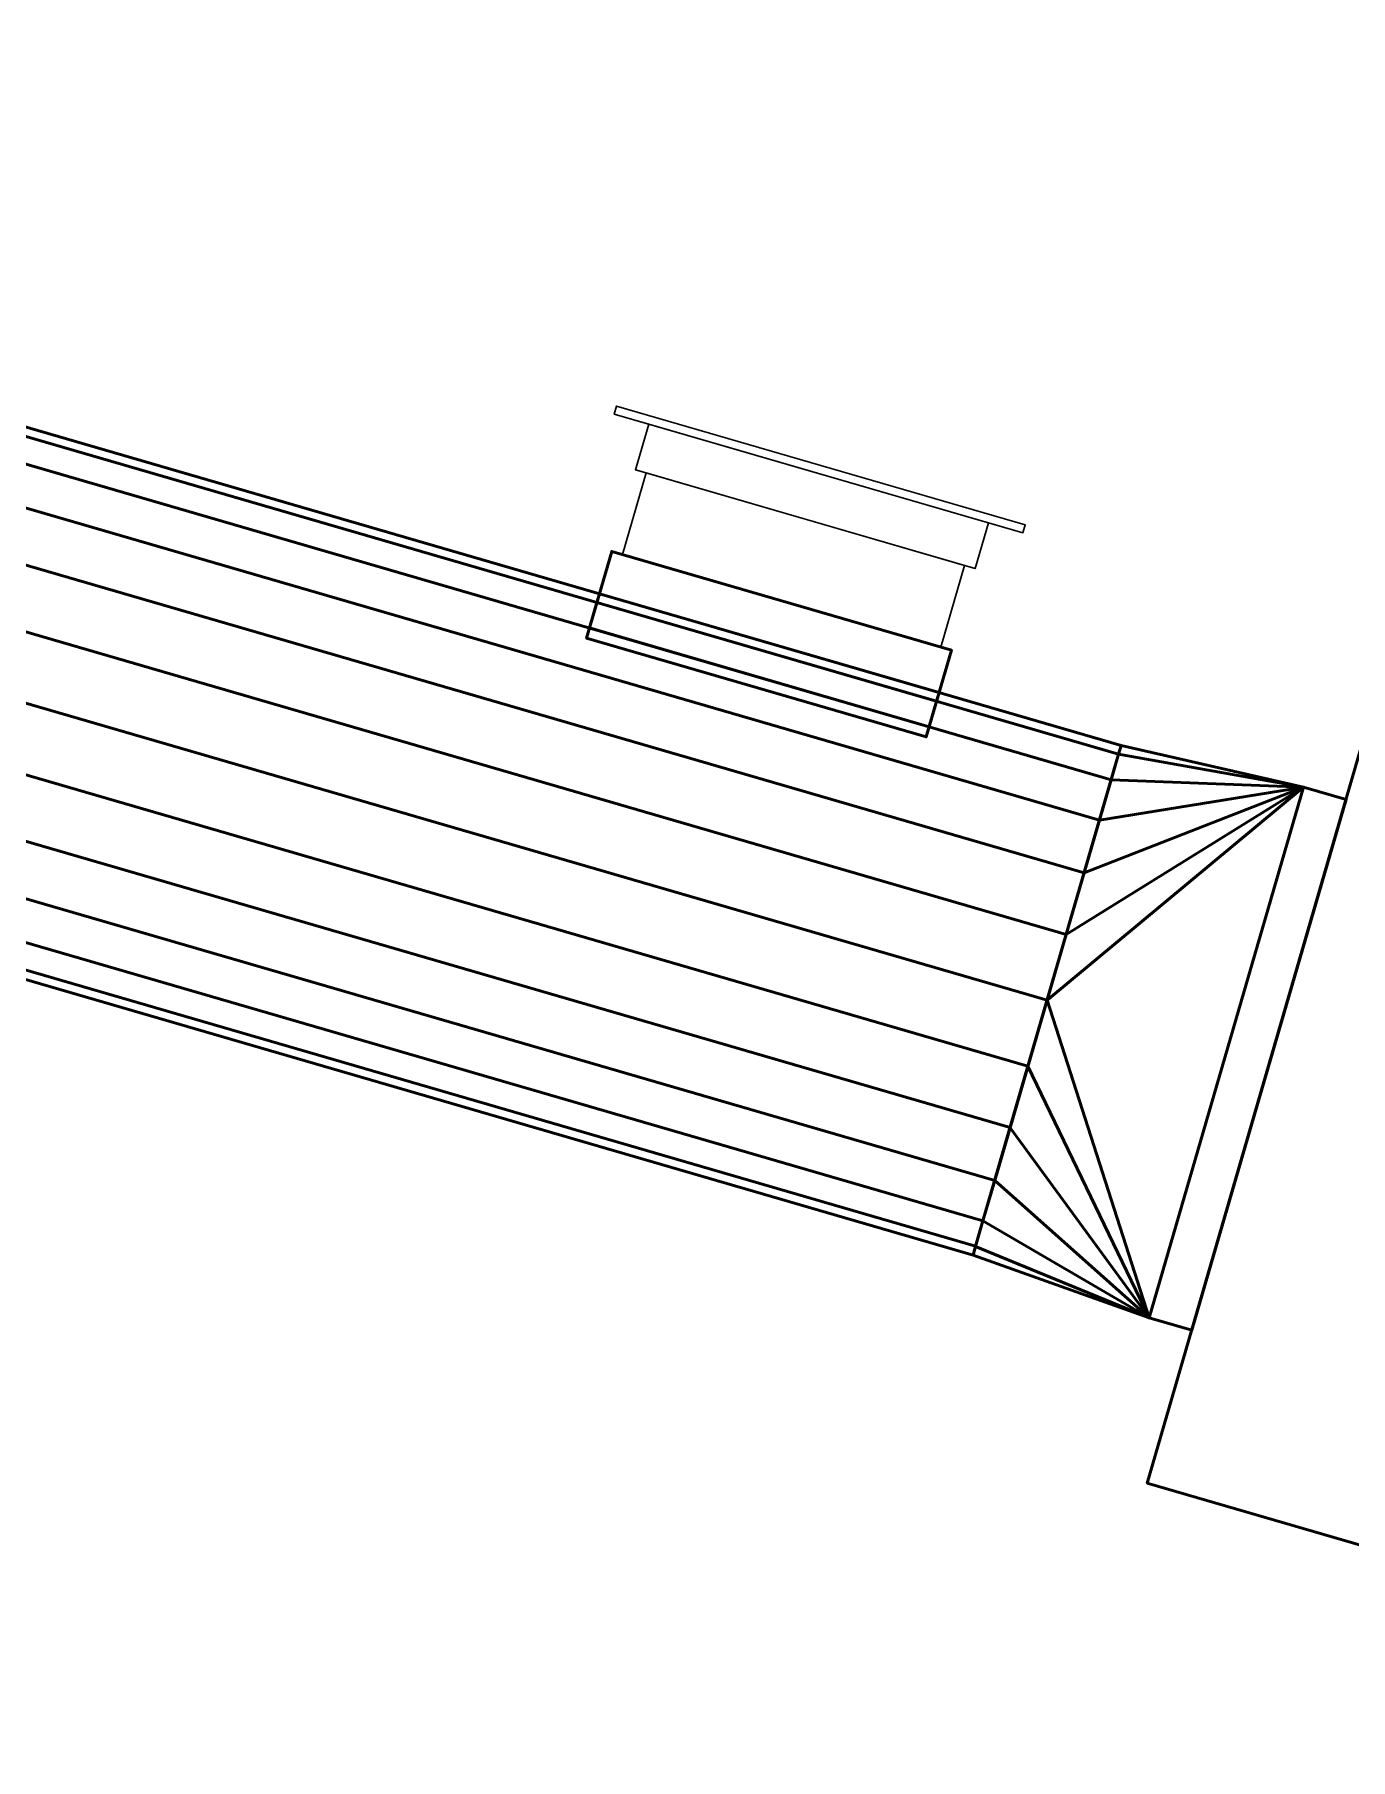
# Model space of a CAD drawing. Header units: inches. Extents: x -1654 to 1344, y -1538 to 36.
# Drawn here: x 814.11 to 843.88, y -1012.94 to -973.93 of the extents above; entities that cross this region are included whole.
import ezdxf

# ---------------------------------------------------------------- set-up
doc = ezdxf.new("R2010")
doc.units = ezdxf.units.IN
doc.header["$MEASUREMENT"] = 0
doc.linetypes.add('Center', pattern=[1.25, 0.25, -0.1875, 0.625, -0.1875])
for name, color, linetype, lineweight in [('M-EQPT', 2, 'Continuous', 50), ('M-HVAC-CDFF', 3, 'Continuous', 30), ('M-HVAC-CDFF-SA', 3, 'Continuous', 30), ('M-HVAC-DUCT', 1, 'Center', 30), ('M-HVAC-DUCT-SA', 1, 'Continuous', 50)]:
    doc.layers.add(name, color=color, linetype=linetype, lineweight=lineweight)

# ---------------------------------------------------------------- blocks, each defined once
blk = doc.blocks.new('Heat Pump - Horizontal - Water Source - Heat Pump 3 Ton Horizontal-844840-_3D_')
at = {"layer": 'M-EQPT'}
mesh = blk.add_polyface(dxfattribs=at)
corners = [(-14.998, 12.199, 7.75), (-14.998, 12.199, -7.75), (-27.498, 12.199, -7.75), (-27.498, 12.199, 7.75)]
mesh.append_faces([[corners[k] for k in face] for face in [(2, 3, 0, 1)]])
mesh = blk.add_polyface(dxfattribs=at)
corners = [(-27.498, 12.199, -7.75), (-14.998, 12.199, -7.75), (-14.998, 11.199, -7.75), (-27.498, 11.199, -7.75)]
mesh.append_faces([[corners[k] for k in face] for face in [(0, 1, 2, 3)]])
mesh = blk.add_polyface(dxfattribs=at)
corners = [(-27.498, 12.199, 7.75), (-27.498, 12.199, -7.75), (-27.498, 11.199, -7.75), (-27.498, 11.199, 7.75)]
mesh.append_faces([[corners[k] for k in face] for face in [(0, 1, 2, 3)]])
mesh = blk.add_polyface(dxfattribs=at)
corners = [(-14.998, 12.199, 7.75), (-27.498, 12.199, 7.75), (-27.498, 11.199, 7.75), (-14.998, 11.199, 7.75)]
mesh.append_faces([[corners[k] for k in face] for face in [(0, 1, 2, 3)]])
mesh = blk.add_polyface(dxfattribs=at)
corners = [(-14.998, 12.199, -7.75), (-14.998, 12.199, 7.75), (-14.998, 11.199, 7.75), (-14.998, 11.199, -7.75)]
mesh.append_faces([[corners[k] for k in face] for face in [(0, 1, 2, 3)]])
mesh = blk.add_polyface(dxfattribs=at)
corners = [(31.1, -11.199, 9.65), (31.1, 11.199, 9.65), (-31.1, 11.199, 9.65), (-31.1, -11.199, 9.65)]
mesh.append_faces([[corners[k] for k in face] for face in [(3, 0, 1, 2)]])
mesh = blk.add_polyface(dxfattribs=at)
corners = [(31.1, -11.199, -9.65), (-31.1, -11.199, -9.65), (-31.1, 11.199, -9.65), (31.1, 11.199, -9.65)]
mesh.append_faces([[corners[k] for k in face] for face in [(1, 2, 3, 0)]])
mesh = blk.add_polyface(dxfattribs=at)
corners = [(-31.1, 11.199, 9.65), (31.1, 11.199, 9.65), (31.1, 11.199, -9.65), (-31.1, 11.199, -9.65)]
mesh.append_faces([[corners[k] for k in face] for face in [(0, 1, 2, 3)]])
mesh = blk.add_polyface(dxfattribs=at)
corners = [(-31.1, -11.199, 9.65), (-31.1, 11.199, 9.65), (-31.1, 11.199, -9.65), (-31.1, -11.199, -9.65)]
mesh.append_faces([[corners[k] for k in face] for face in [(0, 1, 2, 3)]])
mesh = blk.add_polyface(dxfattribs=at)
corners = [(-14.998, 11.199, 7.75), (-27.498, 11.199, 7.75), (-27.498, 11.199, -7.75), (-14.998, 11.199, -7.75)]
mesh.append_faces([[corners[k] for k in face] for face in [(1, 2, 3, 0)]])
blk = doc.blocks.new('Rectangular to Round Transition - Angle - 45 Degree-916115-_3D_')
at = {"layer": 'M-HVAC-DUCT', "color": 8, "linetype": 'Continuous', "lineweight": 50}
mesh = blk.add_polyface(dxfattribs=at)
corners = [(0, -6.25, 7.75), (0, 6.25, 7.75), (0, 6.25, -7.75), (0, -6.25, -7.75)]
mesh.append_faces([[corners[k] for k in face] for face in [(0, 1, 2, 3)]], dxfattribs={"color": 8})
mesh = blk.add_polyface(dxfattribs=at)
corners = [(0, -6.25, -7.75), (0, 6.25, -7.75), (4.225, 0, -6)]
mesh.append_faces([[corners[k] for k in face] for face in [(0, 1, 2)]], dxfattribs={"color": 8})
mesh = blk.add_polyface(dxfattribs=at)
corners = [(4.225, 6), (4.225, 5.796, -1.553), (4.225, 5.196, -3), (4.225, 4.243, -4.243), (4.225, 3, -5.196), (4.225, 1.553, -5.796), (4.225, 0, -6), (0, 6.25, -7.75), (0, 6.25, -7.75), (0, 6.25, -7.75), (0, 6.25, -7.75), (0, 6.25, -7.75), (0, 6.25, -7.75), (0, 6.25, -7.75), (0, 6.25, -7.75), (0, 6.25, -7.75), (0, 6.25, -7.75)]
mesh.append_faces([[corners[k] for k in face] for face in [(6, 8, 5), (9, 4, 5), (11, 3, 4), (3, 12, 2), (14, 1, 2), (15, 0, 1)]], dxfattribs={"color": 8})
mesh = blk.add_polyface(dxfattribs=at)
corners = [(0, 6.25, -7.75), (0, 6.25, 7.75), (4.225, 6)]
mesh.append_faces([[corners[k] for k in face] for face in [(0, 1, 2)]], dxfattribs={"color": 8})
mesh = blk.add_polyface(dxfattribs=at)
corners = [(4.225, 0, 6), (4.225, 1.553, 5.796), (4.225, 3, 5.196), (4.225, 4.243, 4.243), (4.225, 5.196, 3), (4.225, 5.796, 1.553), (4.225, 6), (0, 6.25, 7.75), (0, 6.25, 7.75), (0, 6.25, 7.75), (0, 6.25, 7.75), (0, 6.25, 7.75), (0, 6.25, 7.75), (0, 6.25, 7.75), (0, 6.25, 7.75), (0, 6.25, 7.75), (0, 6.25, 7.75)]
mesh.append_faces([[corners[k] for k in face] for face in [(6, 8, 5), (9, 4, 5), (11, 3, 4), (3, 12, 2), (14, 1, 2), (15, 0, 1)]], dxfattribs={"color": 8})
mesh = blk.add_polyface(dxfattribs=at)
corners = [(0, 6.25, 7.75), (0, -6.25, 7.75), (4.225, 0, 6)]
mesh.append_faces([[corners[k] for k in face] for face in [(0, 1, 2)]], dxfattribs={"color": 8})
mesh = blk.add_polyface(dxfattribs=at)
corners = [(4.225, 0, 6), (4.225, -1.553, 5.796), (4.225, -3, 5.196), (4.225, -4.243, 4.243), (4.225, -5.196, 3), (4.225, -5.796, 1.553), (4.225, -6), (4.225, -5.796, -1.553), (4.225, -5.196, -3), (4.225, -4.243, -4.243), (4.225, -3, -5.196), (4.225, -1.553, -5.796), (4.225, 0, -6), (4.225, 1.553, -5.796), (4.225, 3, -5.196), (4.225, 4.243, -4.243), (4.225, 5.196, -3), (4.225, 5.796, -1.553), (4.225, 6), (4.225, 5.796, 1.553), (4.225, 5.196, 3), (4.225, 4.243, 4.243), (4.225, 3, 5.196), (4.225, 1.553, 5.796)]
mesh.append_faces([[corners[k] for k in face] for face in [(7, 4, 5, 6)]], dxfattribs={"vtx0": -1, "color": 8})
mesh.append_faces([[corners[k] for k in face] for face in [(16, 21, 15)]], dxfattribs={"vtx0": -1, "vtx1": -1, "color": 8})
mesh.append_faces([[corners[k] for k in face] for face in [(15, 21, 22, 14), (1, 10, 11)]], dxfattribs={"vtx0": -1, "vtx2": -1, "color": 8})
mesh.append_faces([[corners[k] for k in face] for face in [(22, 12, 13, 14)]], dxfattribs={"vtx0": -1, "vtx3": -1, "color": 8})
mesh.append_faces([[corners[k] for k in face] for face in [(19, 20, 17, 18)]], dxfattribs={"vtx1": -1, "color": 8})
mesh.append_faces([[corners[k] for k in face] for face in [(2, 3, 10, 1), (23, 0, 12, 22), (9, 10, 3), (7, 8, 4)]], dxfattribs={"vtx1": -1, "vtx2": -1, "color": 8})
mesh.append_faces([[corners[k] for k in face] for face in [(0, 1, 11, 12), (3, 4, 8, 9), (20, 21, 16, 17)]], dxfattribs={"vtx1": -1, "vtx3": -1, "color": 8})
mesh = blk.add_polyface(dxfattribs=at)
corners = [(4.225, -6), (4.225, -5.796, 1.553), (4.225, -5.196, 3), (4.225, -4.243, 4.243), (4.225, -3, 5.196), (4.225, -1.553, 5.796), (4.225, 0, 6), (0, -6.25, 7.75), (0, -6.25, 7.75), (0, -6.25, 7.75), (0, -6.25, 7.75), (0, -6.25, 7.75), (0, -6.25, 7.75), (0, -6.25, 7.75), (0, -6.25, 7.75), (0, -6.25, 7.75), (0, -6.25, 7.75)]
mesh.append_faces([[corners[k] for k in face] for face in [(6, 8, 5), (9, 4, 5), (11, 3, 4), (3, 12, 2), (14, 1, 2), (15, 0, 1)]], dxfattribs={"color": 8})
mesh = blk.add_polyface(dxfattribs=at)
corners = [(4.225, 0, -6), (4.225, -1.553, -5.796), (4.225, -3, -5.196), (4.225, -4.243, -4.243), (4.225, -5.196, -3), (4.225, -5.796, -1.553), (4.225, -6), (0, -6.25, -7.75), (0, -6.25, -7.75), (0, -6.25, -7.75), (0, -6.25, -7.75), (0, -6.25, -7.75), (0, -6.25, -7.75), (0, -6.25, -7.75), (0, -6.25, -7.75), (0, -6.25, -7.75), (0, -6.25, -7.75)]
mesh.append_faces([[corners[k] for k in face] for face in [(6, 8, 5), (9, 4, 5), (11, 3, 4), (3, 12, 2), (14, 1, 2), (15, 0, 1)]], dxfattribs={"color": 8})
mesh = blk.add_polyface(dxfattribs=at)
corners = [(0, -6.25, 7.75), (0, -6.25, -7.75), (4.225, -6)]
mesh.append_faces([[corners[k] for k in face] for face in [(0, 1, 2)]], dxfattribs={"color": 8})
blk = doc.blocks.new('Supply Diffuser - Sidewall - 8 x 6-950948-_3D_')
at = {"layer": 'M-HVAC-CDFF'}
mesh = blk.add_polyface(dxfattribs=at)
corners = [(-3.75, 3, 2.75), (3.75, 3, 2.75), (3.75, 3, -2.75), (-3.75, 3, -2.75)]
mesh.append_faces([[corners[k] for k in face] for face in [(1, 2, 3, 0)]])
mesh = blk.add_polyface(dxfattribs=at)
corners = [(-3.75, 3, 2.75), (-3.75, 3, -2.75), (-3.75, 1.078125, -2.75), (-3.75, 1.078125, 2.75)]
mesh.append_faces([[corners[k] for k in face] for face in [(2, 3, 0, 1)]])
mesh = blk.add_polyface(dxfattribs=at)
corners = [(-3.75, 3, -2.75), (3.75, 3, -2.75), (3.75, 1.078125, -2.75), (-3.75, 1.078125, -2.75)]
mesh.append_faces([[corners[k] for k in face] for face in [(2, 3, 0, 1)]])
mesh = blk.add_polyface(dxfattribs=at)
corners = [(3.75, 3, 2.75), (-3.75, 3, 2.75), (-3.75, 1.078125, 2.75), (3.75, 1.078125, 2.75)]
mesh.append_faces([[corners[k] for k in face] for face in [(2, 3, 0, 1)]])
mesh = blk.add_polyface(dxfattribs=at)
corners = [(3.75, 3, -2.75), (3.75, 3, 2.75), (3.75, 1.078125, 2.75), (3.75, 1.078125, -2.75)]
mesh.append_faces([[corners[k] for k in face] for face in [(2, 3, 0, 1)]])
mesh = blk.add_polyface(dxfattribs=at)
corners = [(-4, 1.078125, 3), (4, 1.078125, 3), (4, 1.078125, -3), (-4, 1.078125, -3), (-3.75, 1.078125, 2.75), (-3.75, 1.078125, -2.75), (3.75, 1.078125, -2.75), (3.75, 1.078125, 2.75)]
mesh.append_faces([[corners[k] for k in face] for face in [(3, 5, 6, 2), (2, 6, 7, 1)]], dxfattribs={"vtx0": -1, "vtx2": -1})
mesh.append_faces([[corners[k] for k in face] for face in [(4, 5, 3, 0), (7, 4, 0, 1)]], dxfattribs={"vtx1": -1, "vtx3": -1})
mesh = blk.add_polyface(dxfattribs=at)
corners = [(-4, 1.078125, 3), (-4, 1.078125, -3), (-4, 0, -3), (-4, 0, 3)]
mesh.append_faces([[corners[k] for k in face] for face in [(2, 3, 0, 1)]])
mesh = blk.add_polyface(dxfattribs=at)
corners = [(-4, 1.078125, -3), (4, 1.078125, -3), (4, 0, -3), (-4, 0, -3)]
mesh.append_faces([[corners[k] for k in face] for face in [(2, 3, 0, 1)]])
mesh = blk.add_polyface(dxfattribs=at)
corners = [(4, 1.078125, 3), (-4, 1.078125, 3), (-4, 0, 3), (4, 0, 3)]
mesh.append_faces([[corners[k] for k in face] for face in [(2, 3, 0, 1)]])
mesh = blk.add_polyface(dxfattribs=at)
corners = [(4, 1.078125, -3), (4, 1.078125, 3), (4, 0, 3), (4, 0, -3)]
mesh.append_faces([[corners[k] for k in face] for face in [(2, 3, 0, 1)]])
mesh = blk.add_polyface(dxfattribs=at)
corners = [(4.8125, 0, 3.8125), (4.8125, 0, -3.8125), (-4.8125, 0, -3.8125), (-4.8125, 0, 3.8125), (-4, 0, 3), (-4, 0, -3), (4, 0, -3), (4, 0, 3)]
mesh.append_faces([[corners[k] for k in face] for face in [(3, 4, 5, 2), (2, 5, 6, 1)]], dxfattribs={"vtx0": -1, "vtx2": -1})
mesh.append_faces([[corners[k] for k in face] for face in [(7, 4, 3, 0), (6, 7, 0, 1)]], dxfattribs={"vtx1": -1, "vtx3": -1})
mesh = blk.add_polyface(dxfattribs=at)
corners = [(-4.8125, -0.1875, 3.8125), (4.8125, -0.1875, 3.8125), (4.8125, 0, 3.8125), (-4.8125, 0, 3.8125)]
mesh.append_faces([[corners[k] for k in face] for face in [(3, 0, 1, 2)]])
mesh = blk.add_polyface(dxfattribs=at)
corners = [(-4.8125, -0.1875, -3.8125), (-4.8125, -0.1875, 3.8125), (-4.8125, 0, 3.8125), (-4.8125, 0, -3.8125)]
mesh.append_faces([[corners[k] for k in face] for face in [(0, 1, 2, 3)]])
mesh = blk.add_polyface(dxfattribs=at)
corners = [(4.8125, -0.1875, -3.8125), (-4.8125, -0.1875, -3.8125), (-4.8125, 0, -3.8125), (4.8125, 0, -3.8125)]
mesh.append_faces([[corners[k] for k in face] for face in [(3, 0, 1, 2)]])
mesh = blk.add_polyface(dxfattribs=at)
corners = [(4.8125, -0.1875, 3.8125), (-4.8125, -0.1875, 3.8125), (-4.8125, -0.1875, -3.8125), (4.8125, -0.1875, -3.8125)]
mesh.append_faces([[corners[k] for k in face] for face in [(3, 0, 1, 2)]])
mesh = blk.add_polyface(dxfattribs=at)
corners = [(4.8125, -0.1875, 3.8125), (4.8125, -0.1875, -3.8125), (4.8125, 0, -3.8125), (4.8125, 0, 3.8125)]
mesh.append_faces([[corners[k] for k in face] for face in [(0, 1, 2, 3)]])
blk = doc.blocks.new('Rectangular Takeoff - Standard-906652-_3D_')
at = {"layer": 'M-HVAC-DUCT', "color": 8, "linetype": 'Continuous', "lineweight": 50}
mesh = blk.add_polyface(dxfattribs=at)
corners = [(-1.044, -4, 3), (-1.044, 4, 3), (-1.044, 4, -3), (-1.044, -4, -3)]
mesh.append_faces([[corners[k] for k in face] for face in [(1, 2, 3, 0)]], dxfattribs={"color": 8})
mesh = blk.add_polyface(dxfattribs=at)
corners = [(-1.044, 4, -3), (1, 4, -3), (1, -4, -3), (-1.044, -4, -3)]
mesh.append_faces([[corners[k] for k in face] for face in [(3, 0, 1, 2)]], dxfattribs={"color": 8})
mesh = blk.add_polyface(dxfattribs=at)
corners = [(-1.044, 4, 3), (1, 4, 3), (1, 4, -3), (-1.044, 4, -3)]
mesh.append_faces([[corners[k] for k in face] for face in [(2, 3, 0, 1)]], dxfattribs={"color": 8})
mesh = blk.add_polyface(dxfattribs=at)
corners = [(1, -4, 3), (1, 4, 3), (-1.044, 4, 3), (-1.044, -4, 3)]
mesh.append_faces([[corners[k] for k in face] for face in [(1, 2, 3, 0)]], dxfattribs={"color": 8})
mesh = blk.add_polyface(dxfattribs=at)
corners = [(1, -4, 3), (1, -4, -3), (1, 4, -3), (1, 4, 3)]
mesh.append_faces([[corners[k] for k in face] for face in [(3, 0, 1, 2)]], dxfattribs={"color": 8})
mesh = blk.add_polyface(dxfattribs=at)
corners = [(-1.044, -4, -3), (1, -4, -3), (1, -4, 3), (-1.044, -4, 3)]
mesh.append_faces([[corners[k] for k in face] for face in [(3, 0, 1, 2)]], dxfattribs={"color": 8})

msp = doc.modelspace()

# ---------------------------------------------------------------- linework, layer by layer
at = {"layer": 'M-HVAC-DUCT', "color": 5}
msp.add_line((786.34, -981.037, 1338), (837.017, -995.769, 1338), dxfattribs=at)
msp.add_line((786.34, -981.037, 1338), (837.017, -995.769, 1338), dxfattribs=at)

# ---------------------------------------------------------------- block references
at = {"layer": 'M-EQPT', "rotation": 73.79013128408253}
msp.add_blockref('Heat Pump - Horizontal - Water Source - Heat Pump 3 Ton Horizontal-844840-_3D_', (858.72, -979.951, 1338), dxfattribs=at)
at = {"layer": 'M-HVAC-CDFF-SA', "rotation": 163.7901312840832}
msp.add_blockref('Supply Diffuser - Sidewall - 8 x 6-950948-_3D_', (831.849, -983.853, 1338), dxfattribs=at)
at = {"layer": 'M-HVAC-DUCT-SA', "color": 8, "extrusion": (0, 0, -1), "rotation": 106.2098687159166}
msp.add_blockref('Rectangular Takeoff - Standard-906652-_3D_', (-830.732, -987.694, -1338), dxfattribs=at)
at = {"layer": 'M-HVAC-DUCT-SA', "color": 8, "rotation": 163.7901312840834}
msp.add_blockref('Rectangular to Round Transition - Angle - 45 Degree-916115-_3D_', (841.074, -996.949, 1338), dxfattribs=at)

# ---------------------------------------------------------------- meshes
at = {"layer": 'M-HVAC-DUCT-SA', "color": 8}
mesh = msp.add_polyface(dxfattribs=at)
corners = [(788.015, -975.275, 1338), (787.958, -975.472, 1339.553), (787.791, -976.047, 1341), (787.525, -976.963, 1342.243), (787.178, -978.156, 1343.196), (786.774, -979.545, 1343.796), (786.34, -981.037, 1344), (837.017, -995.769, 1344), (837.451, -994.278, 1343.796), (837.855, -992.888, 1343.196), (838.202, -991.695, 1342.243), (838.468, -990.78, 1341), (838.635, -990.204, 1339.553), (838.692, -990.008, 1338)]
mesh.append_faces([[corners[k] for k in face] for face in [(7, 8, 5, 6)]], dxfattribs={"vtx1": -1, "color": 8})
mesh.append_faces([[corners[k] for k in face] for face in [(8, 9, 4, 5), (3, 4, 9, 10), (11, 12, 1, 2), (2, 3, 10, 11)]], dxfattribs={"vtx1": -1, "vtx3": -1, "color": 8})
mesh.append_faces([[corners[k] for k in face] for face in [(12, 13, 0, 1)]], dxfattribs={"vtx3": -1, "color": 8})
mesh = msp.add_polyface(dxfattribs=at)
corners = [(786.34, -981.037, 1332), (786.774, -979.545, 1332.204), (787.178, -978.156, 1332.804), (787.525, -976.963, 1333.757), (787.791, -976.047, 1335), (787.958, -975.472, 1336.447), (788.015, -975.275, 1338), (838.692, -990.008, 1338), (838.635, -990.204, 1336.447), (838.468, -990.78, 1335), (838.202, -991.695, 1333.757), (837.855, -992.888, 1332.804), (837.451, -994.278, 1332.204), (837.017, -995.769, 1332)]
mesh.append_faces([[corners[k] for k in face] for face in [(7, 8, 5, 6)]], dxfattribs={"vtx1": -1, "color": 8})
mesh.append_faces([[corners[k] for k in face] for face in [(8, 9, 4, 5), (3, 4, 9, 10), (11, 12, 1, 2), (2, 3, 10, 11)]], dxfattribs={"vtx1": -1, "vtx3": -1, "color": 8})
mesh.append_faces([[corners[k] for k in face] for face in [(12, 13, 0, 1)]], dxfattribs={"vtx3": -1, "color": 8})
mesh = msp.add_polyface(dxfattribs=at)
corners = [(786.34, -981.037, 1344), (785.907, -982.528, 1343.796), (785.503, -983.917, 1343.196), (785.156, -985.111, 1342.243), (784.89, -986.026, 1341), (784.722, -986.602, 1339.553), (784.665, -986.798, 1338), (835.342, -1001.531, 1338), (835.399, -1001.334, 1339.553), (835.567, -1000.759, 1341), (835.833, -999.843, 1342.243), (836.18, -998.65, 1343.196), (836.584, -997.26, 1343.796), (837.017, -995.769, 1344)]
mesh.append_faces([[corners[k] for k in face] for face in [(8, 9, 4, 5), (3, 4, 9, 10), (11, 12, 1, 2), (2, 3, 10, 11)]], dxfattribs={"vtx1": -1, "vtx3": -1, "color": 8})
mesh.append_faces([[corners[k] for k in face] for face in [(6, 7, 8, 5)]], dxfattribs={"vtx2": -1, "color": 8})
mesh.append_faces([[corners[k] for k in face] for face in [(12, 13, 0, 1)]], dxfattribs={"vtx3": -1, "color": 8})
mesh = msp.add_polyface(dxfattribs=at)
corners = [(784.665, -986.798, 1338), (784.722, -986.602, 1336.447), (784.89, -986.026, 1335), (785.156, -985.111, 1333.757), (785.503, -983.917, 1332.804), (785.907, -982.528, 1332.204), (786.34, -981.037, 1332), (837.017, -995.769, 1332), (836.584, -997.26, 1332.204), (836.18, -998.65, 1332.804), (835.833, -999.843, 1333.757), (835.567, -1000.759, 1335), (835.399, -1001.334, 1336.447), (835.342, -1001.531, 1338)]
mesh.append_faces([[corners[k] for k in face] for face in [(7, 8, 5, 6)]], dxfattribs={"vtx1": -1, "color": 8})
mesh.append_faces([[corners[k] for k in face] for face in [(8, 9, 4, 5), (3, 4, 9, 10), (11, 12, 1, 2), (2, 3, 10, 11)]], dxfattribs={"vtx1": -1, "vtx3": -1, "color": 8})
mesh.append_faces([[corners[k] for k in face] for face in [(12, 13, 0, 1)]], dxfattribs={"vtx3": -1, "color": 8})
mesh = msp.add_polyface(dxfattribs=at)
corners = [(826.6, -987.579, 1335), (826.6, -987.579, 1341), (826.667, -987.349, 1341), (826.834, -986.773, 1339.553), (826.891, -986.577, 1338), (826.834, -986.773, 1336.447), (826.667, -987.349, 1335)]
mesh.append_faces([[corners[k] for k in face] for face in [(6, 0, 5)]], dxfattribs={"vtx1": -1, "color": 8})
mesh.append_faces([[corners[k] for k in face] for face in [(0, 1, 4, 5)]], dxfattribs={"vtx1": -1, "vtx3": -1, "color": 8})
mesh.append_faces([[corners[k] for k in face] for face in [(1, 2, 3, 4)]], dxfattribs={"vtx3": -1, "color": 8})
mesh = msp.add_polyface(dxfattribs=at)
corners = [(834.573, -988.81, 1338), (826.891, -986.577, 1338), (826.834, -986.773, 1339.553), (826.667, -987.349, 1341), (834.349, -989.582, 1341), (834.516, -989.007, 1339.553)]
mesh.append_faces([[corners[k] for k in face] for face in [(2, 3, 4, 5), (5, 0, 1, 2)]], dxfattribs={"vtx3": -1, "color": 8})
mesh = msp.add_polyface(dxfattribs=at)
corners = [(826.891, -986.577, 1338), (834.573, -988.81, 1338), (834.516, -989.007, 1336.447), (834.349, -989.582, 1335), (826.667, -987.349, 1335), (826.834, -986.773, 1336.447)]
mesh.append_faces([[corners[k] for k in face] for face in [(5, 0, 1, 2), (2, 3, 4, 5)]], dxfattribs={"vtx3": -1, "color": 8})
mesh = msp.add_polyface(dxfattribs=at)
corners = [(826.6, -987.579, 1341), (834.282, -989.813, 1341), (834.349, -989.582, 1341), (826.667, -987.349, 1341)]
mesh.append_faces([[corners[k] for k in face] for face in [(3, 0, 1, 2)]], dxfattribs={"color": 8})
mesh = msp.add_polyface(dxfattribs=at)
corners = [(834.282, -989.813, 1335), (826.6, -987.579, 1335), (826.667, -987.349, 1335), (834.349, -989.582, 1335)]
mesh.append_faces([[corners[k] for k in face] for face in [(3, 0, 1, 2)]], dxfattribs={"color": 8})
mesh = msp.add_polyface(dxfattribs=at)
corners = [(826.6, -987.579, 1335), (834.282, -989.813, 1335), (834.282, -989.813, 1341), (826.6, -987.579, 1341)]
mesh.append_faces([[corners[k] for k in face] for face in [(1, 2, 3, 0)]], dxfattribs={"color": 8})
mesh = msp.add_polyface(dxfattribs=at)
corners = [(834.282, -989.813, 1341), (834.282, -989.813, 1335), (834.349, -989.582, 1335), (834.516, -989.007, 1336.447), (834.573, -988.81, 1338), (834.516, -989.007, 1339.553), (834.349, -989.582, 1341)]
mesh.append_faces([[corners[k] for k in face] for face in [(6, 0, 5)]], dxfattribs={"vtx1": -1, "color": 8})
mesh.append_faces([[corners[k] for k in face] for face in [(0, 1, 4, 5)]], dxfattribs={"vtx1": -1, "vtx3": -1, "color": 8})
mesh.append_faces([[corners[k] for k in face] for face in [(1, 2, 3, 4)]], dxfattribs={"vtx3": -1, "color": 8})
mesh = msp.add_polyface(dxfattribs=at)
corners = [(835.342, -1001.531, 1338), (835.399, -1001.334, 1336.447), (835.567, -1000.759, 1335), (835.833, -999.843, 1333.757), (836.18, -998.65, 1332.804), (836.584, -997.26, 1332.204), (837.017, -995.769, 1332), (837.451, -994.278, 1332.204), (837.855, -992.888, 1332.804), (838.202, -991.695, 1333.757), (838.468, -990.78, 1335), (838.635, -990.204, 1336.447), (838.692, -990.008, 1338), (838.635, -990.204, 1339.553), (838.468, -990.78, 1341), (838.202, -991.695, 1342.243), (837.855, -992.888, 1343.196), (837.451, -994.278, 1343.796), (837.017, -995.769, 1344), (836.584, -997.26, 1343.796), (836.18, -998.65, 1343.196), (835.833, -999.843, 1342.243), (835.567, -1000.759, 1341), (835.399, -1001.334, 1339.553)]
mesh.append_faces([[corners[k] for k in face] for face in [(4, 2, 3), (10, 7, 8, 9), (13, 11, 12)]], dxfattribs={"vtx0": -1, "color": 8})
mesh.append_faces([[corners[k] for k in face] for face in [(19, 22, 17, 18)]], dxfattribs={"vtx0": -1, "vtx1": -1, "color": 8})
mesh.append_faces([[corners[k] for k in face] for face in [(23, 1, 17, 22), (5, 7, 2, 4)]], dxfattribs={"vtx0": -1, "vtx1": -1, "vtx2": -1, "color": 8})
mesh.append_faces([[corners[k] for k in face] for face in [(6, 7, 5)]], dxfattribs={"vtx1": -1, "color": 8})
mesh.append_faces([[corners[k] for k in face] for face in [(1, 2, 11, 13), (10, 11, 2, 7), (13, 14, 17, 1)]], dxfattribs={"vtx1": -1, "vtx2": -1, "vtx3": -1, "color": 8})
mesh.append_faces([[corners[k] for k in face] for face in [(23, 0, 1), (20, 21, 22, 19), (15, 16, 17, 14)]], dxfattribs={"vtx2": -1, "color": 8})

doc.saveas('drawing.dxf')
